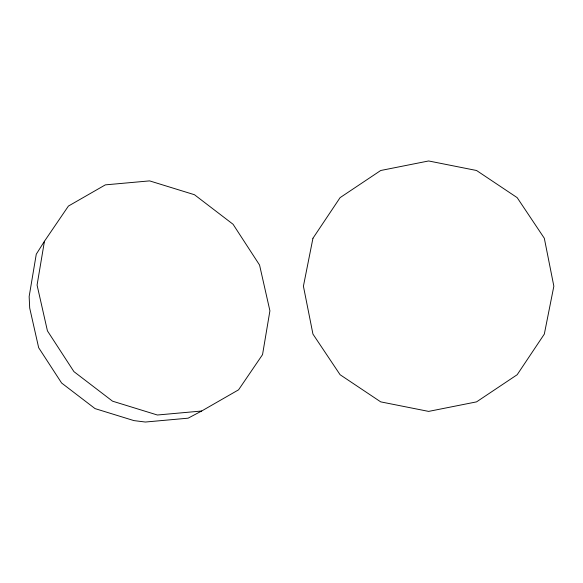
<?xml version="1.0" encoding="UTF-8"?>
<svg xmlns="http://www.w3.org/2000/svg" width="583" height="583" viewBox="0 0 583 583"><rect width="100%" height="100%" fill="white"/><g stroke="black" fill="none" stroke-linecap="round" stroke-linejoin="round"><path stroke-width="0.87" d="M44.446 241.26L37.072 285.08L47.427 330.86L73.924 371.626L112.541 401.177L157.388 415.009L201.645 411.022L238.571 389.823L262.539 354.632L269.914 310.812L259.559 265.032L233.062 224.266L194.445 194.715L149.598 180.883L105.341 184.869L68.415 206.069L44.446 241.26L36.27 254.203L29.15 296.528L29.704 308.072L38.667 347.716L61.616 383.024L95.058 408.61L133.901 420.598L145.364 422.034L188.112 418.179L201.645 411.022M312.947 238.265L303.415 286.187L312.947 334.103L340.093 374.723L380.714 401.869L428.636 411.401L476.551 401.869L517.172 374.723L544.318 334.103L553.85 286.187L544.318 238.265L517.172 197.644L476.551 170.498L428.636 160.966L380.714 170.498L340.093 197.644L312.947 238.265"/></g></svg>
